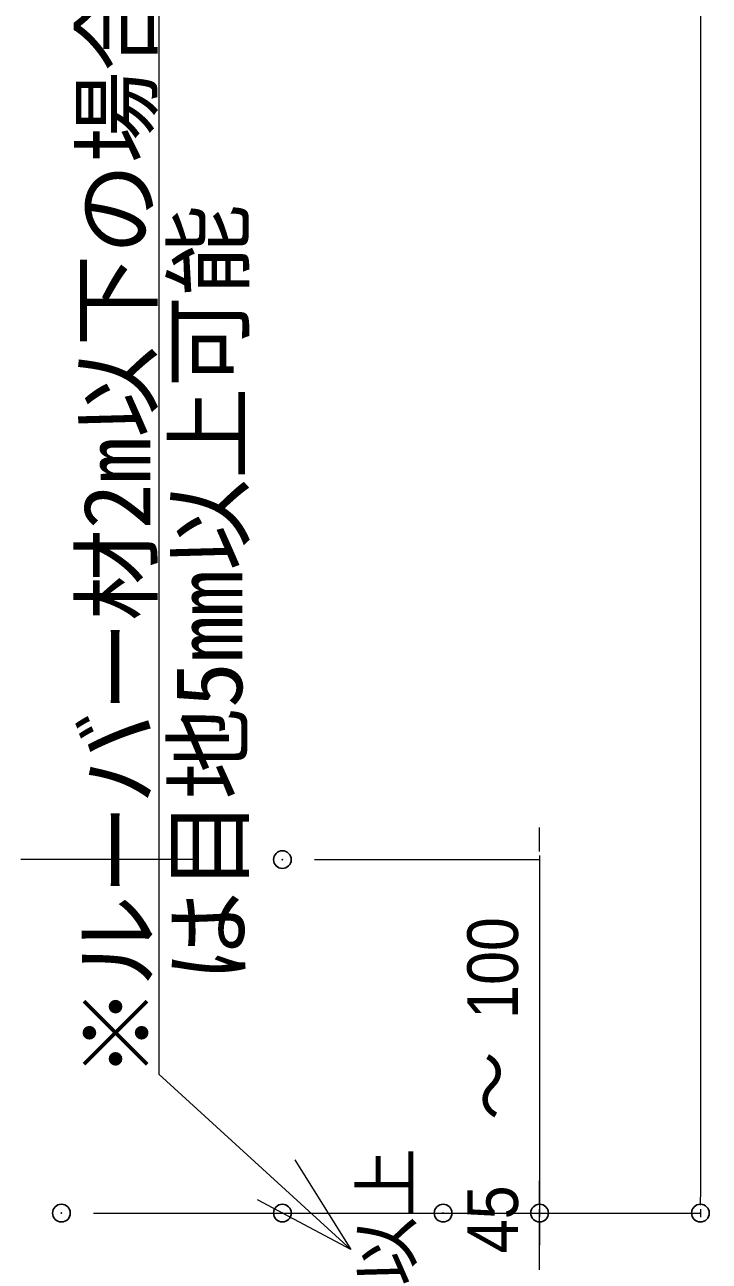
# Model space of a CAD drawing. Units: millimetres, scale not verified. Extents: x -1200 to 1200, y -500 to 500.
# Drawn here: x 186.26 to 207.55, y 12.39 to 50.87 of the extents above; entities that cross this region are included whole.
import ezdxf
from ezdxf.enums import TextEntityAlignment as Align

# ---------------------------------------------------------------- set-up
doc = ezdxf.new("R2010")
doc.units = ezdxf.units.MM
doc.header["$LTSCALE"] = 1.1
doc.header["$PDMODE"] = 32
doc.header["$PDSIZE"] = 0.55
doc.linetypes.add('CHAIN1', pattern=[8, 5, -1, 1, -1])
for name, color, linetype, lineweight in [('0-0_一般', 7, 'Continuous', 9), ('0-1_0', 7, 'Continuous', 9), ('0-3_寸法', 7, 'Continuous', 9), ('0-B_文字', 7, 'Continuous', 9)]:
    doc.layers.add(name, color=color, linetype=linetype, lineweight=lineweight)
doc.layers.add('0-A_Defpoints', color=7, linetype='Continuous')
doc.styles.add('Osaka', font='')
doc.styles.add('ＭＳ ゴシック', font='')
doc.styles.get('Osaka').set_extended_font_data('Osaka')
doc.styles.get('ＭＳ ゴシック').set_extended_font_data('MS Gothic')

# ---------------------------------------------------------------- blocks, each defined once
blk = doc.blocks.new('_DOT')
at = {"layer": '0-1_0'}
for p, q in [((-2.5, 0), (-5, 0)), ((-1.25, 0), (1.25, 0))]:
    blk.add_line(p, q, dxfattribs=at)

msp = doc.modelspace()

# ---------------------------------------------------------------- linework, layer by layer
at = {"layer": '0-0_一般', "linetype": 'CHAIN1'}
msp.add_line((191.643, 24.89), (163.443, 24.89), dxfattribs=at)
at = {"layer": '0-3_寸法'}
for p, q in [((207.27, 147.39), (207.27, 14.391)), ((202.27, 25.391), (202.27, 25.892)), ((195.27, 24.89), (202.27, 24.89)), ((202.27, 24.89), (202.27, 13.89)), ((202.27, 14.391), (202.27, 14.892)), ((188.4, 13.89), (202.27, 13.89)), ((195.27, 13.89), (202.27, 13.89)), ((200.27, 13.89), (207.27, 13.89)), ((202.27, 11.89), (202.27, 13.89)), ((202.27, 13.39), (202.27, 12.889)), ((202.27, 12.391), (202.27, 12.892))]:
    msp.add_line(p, q, dxfattribs=at)
at = {"layer": '0-A_Defpoints'}
for p in [(194.27, 24.89), (187.4, 13.89), (194.27, 13.89), (199.27, 13.89), (202.27, 13.89), (207.27, 13.89)]:
    msp.add_point(p, dxfattribs=at)
at = {"layer": '0-B_文字'}
for points in [[(190.425, 52.078), (190.425, 18.211), (196.4, 12.758)], [(194.658, 15.546), (196.4, 12.758), (193.498, 14.301)]]:
    msp.add_lwpolyline(points, dxfattribs=at)

# ---------------------------------------------------------------- block references
at = {"layer": '0-3_寸法', "xscale": 0.1001489, "yscale": 0.1001489}
for p, rotation in [((202.27, 24.89), 270), ((202.27, 13.89), 270), ((207.27, 13.89), 270), ((202.27, 13.89), 90)]:
    msp.add_blockref('_DOT', p, dxfattribs=dict(at, rotation=rotation))

# ---------------------------------------------------------------- texts
at = {"layer": '0-3_寸法', "style": 'Osaka', "width": 0.9}
for s, p in [('100', (202.07, 19.936)), ('45', (202.07, 12.64))]:
    msp.add_text(s, height=1.576, rotation=90, dxfattribs=at).set_placement(p, align=Align.BOTTOM_LEFT)
at = {"layer": '0-3_寸法', "style": 'Osaka'}
for s, p in [('～', (202.07, 16.777)), ('以上', (198.752, 11.625))]:
    msp.add_text(s, height=1.576, rotation=90, dxfattribs=at).set_placement(p, align=Align.BOTTOM_LEFT)
at = {"layer": '0-B_文字', "style": 'ＭＳ ゴシック'}
for s, height, p in [('※ルーバー材2m以下の場合', 2.089, (190.792, 18.078)), ('\u3000は目地5mm以上可能', 2.09, (193.649, 18.211))]:
    msp.add_text(s, height=height, rotation=90, dxfattribs=at).set_placement(p, align=Align.BOTTOM_LEFT)

doc.saveas('drawing.dxf')
